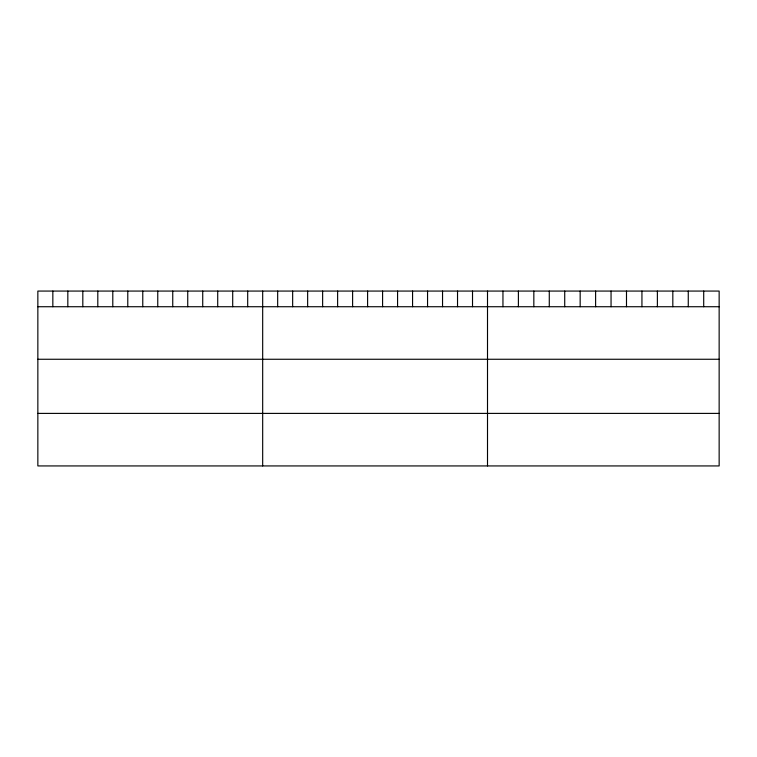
<?xml version="1.0" encoding="UTF-8"?>
<svg xmlns="http://www.w3.org/2000/svg" width="757" height="757" viewBox="0 0 757 757"><rect width="100%" height="100%" fill="white"/><g stroke="black" fill="none" stroke-linecap="round" stroke-linejoin="round"><path stroke-width="1.14" d="M719.15 306.727L719.15 465.933L37.85 465.933L37.85 291.067L719.15 291.067L719.15 306.727L37.85 306.727M37.85 359.263L719.15 359.263M37.85 413.398L719.15 413.398M703.707 291.067L703.707 306.727M688.264 291.067L688.264 306.727M672.822 291.067L672.822 306.727M657.379 291.067L657.379 306.727M641.936 291.067L641.936 306.727M626.493 291.067L626.493 306.727M611.05 291.067L611.05 306.727M595.608 291.067L595.608 306.727M580.165 291.067L580.165 306.727M564.722 291.067L564.722 306.727M549.279 291.067L549.279 306.727M533.836 291.067L533.836 306.727M518.394 291.067L518.394 306.727M502.951 291.067L502.951 306.727M487.508 291.067L487.508 465.933M472.519 291.067L472.519 306.727M457.531 291.067L457.531 306.727M442.542 291.067L442.542 306.727M427.554 291.067L427.554 306.727M412.565 291.067L412.565 306.727M397.576 291.067L397.576 306.727M382.588 291.067L382.588 306.727M367.599 291.067L367.599 306.727M352.611 291.067L352.611 306.727M337.622 291.067L337.622 306.727M322.633 291.067L322.633 306.727M307.645 291.067L307.645 306.727M292.656 291.067L292.656 306.727M277.668 291.067L277.668 306.727M262.679 291.067L262.679 465.933M247.69 291.067L247.69 306.727M232.702 291.067L232.702 306.727M217.713 291.067L217.713 306.727M202.725 291.067L202.725 306.727M187.736 291.067L187.736 306.727M172.747 291.067L172.747 306.727M157.759 291.067L157.759 306.727M142.77 291.067L142.77 306.727M127.782 291.067L127.782 306.727M112.793 291.067L112.793 306.727M97.804 291.067L97.804 306.727M82.816 291.067L82.816 306.727M67.827 291.067L67.827 306.727M52.839 291.067L52.839 306.727"/></g></svg>
